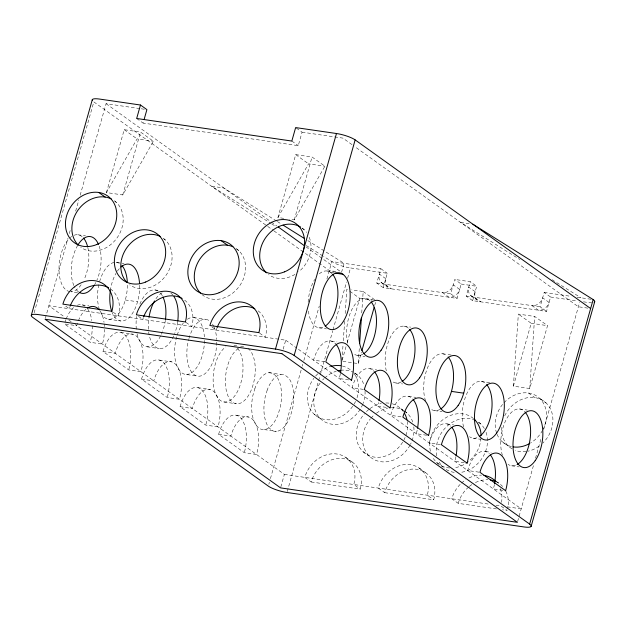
<?xml version="1.0" encoding="UTF-8"?>
<svg xmlns="http://www.w3.org/2000/svg" width="626" height="626" viewBox="0 0 626 626"><rect width="100%" height="100%" fill="white"/><g stroke="black" fill="none" stroke-linecap="round" stroke-linejoin="round"><path stroke-width="0.47" stroke-dasharray="3.13 2.35" d="M341.976 360.24L343.048 344.652M343.314 340.763L344.652 321.279M345.184 313.493L346.859 289.142L349.128 290.769M342.876 361.351L358.244 363.589L359.316 348.001M361.718 312.945L363.19 291.52L351.663 289.838M513.406 386.148L518.351 314.08L534.682 316.459L547.531 325.653L529.737 388.527L513.406 386.148L531.2 323.282L518.351 314.08M529.737 388.527L534.682 316.459M34.148 312.765L93.822 101.897L266.879 225.837M45.33 318.337L67.991 238.256M69.314 233.568L70.378 229.812M75.676 211.095L78.845 199.89M80.167 195.218L106.068 103.681L140.255 108.65M106.428 192.565L124.214 129.692L140.553 132.07L153.393 141.265L122.759 194.944L106.428 192.565L137.063 138.894L153.393 141.265M122.759 194.944L140.553 132.07M296.356 128.087L302.068 132.18L298.25 145.655L143.088 123.087L143.855 120.395M283.688 218.341L277.921 217.504L295.715 154.63L312.045 157.009L324.886 166.211L294.251 219.882L289.447 219.178M294.251 219.882L312.045 157.009M283.171 349.183L285.714 340.2L48.891 305.762L64.791 317.155M268.844 484.227L269.376 482.349M270.432 478.6L301.99 367.079M302.256 366.14L302.788 364.262M303.853 360.513L319.229 306.161M326.921 278.977L331.85 261.558L323.611 256.402M280.816 486.981L284.376 474.414L75.128 324.558M341.561 272.326L344.097 263.343L307.851 240.634M287.248 491.543L318.391 381.484M318.657 380.545L319.988 375.858M320.254 374.919L332.735 330.818M333.001 329.879L346.538 282.021M347.602 278.265L350.521 267.944L387.275 273.288L383.206 287.655L457.113 298.406L461.174 284.032L454.758 279.439L450.689 293.805L457.113 298.406M342.179 360.271L346.162 346.201M347.227 342.445L359.707 298.344L349.879 291.309M383.206 287.655L376.782 283.062L380.851 268.687L331.85 261.558A14.343 3.13 15.8 0 0 350.521 267.944M358.244 363.589L361.429 352.328M374.708 305.41L375.772 301.654M546.529 311.412L540.113 306.81L544.174 292.436L550.598 297.037L546.529 311.412L472.63 300.66L466.206 296.059L470.267 281.692L454.758 279.439M472.63 300.66L476.691 286.293L470.267 281.692M517.639 521.427L533.931 463.843M535.527 458.216L541.365 437.59M543.751 429.154L579.653 302.272M277.921 217.504L308.555 163.832L324.886 166.211M141.202 108.783L145.952 109.48M302.068 132.18L342.899 138.119L353.956 146.038M469.124 223.678L460.642 222.441L519.956 259.594M544.174 292.436L571.256 296.38M577.055 297.217L592.235 299.424M461.174 284.032L476.691 286.293M550.598 297.037L577.681 300.973M583.479 301.818L587.345 302.381A14.343 3.13 15.8 0 0 591.547 302.718M335.904 271.504L329.307 270.542L304.025 252.435M587.806 308.133L578.385 306.763L354.746 146.609M77.968 234.773L85.512 235.869M327.046 270.995L334.581 272.091M330.63 272.459L333.455 272.866M376.782 283.062L450.689 293.805M466.206 296.059L540.113 306.81M116.506 262.364L121.217 263.053M122.156 263.186L124.042 263.468M365.576 298.586L373.119 299.682M359.707 298.344L372.196 300.159M531.2 323.282L547.531 325.653M155.037 289.963L158.808 290.511M404.114 326.185L410.711 327.148M77.428 292.678L70.832 291.724A28.694 14.508 -81.7 0 0 81.239 284.619M318.963 327.805L326.506 328.9M125.31 299.971L137.556 301.755M193.575 317.562L205.821 319.346M442.645 353.784L451.127 355.012M82.288 304.893L88.884 305.848M331.357 341.107L337.015 341.937M108.423 319.182L120.677 320.966M357.501 355.404L365.036 356.499M233.991 345.435L236.816 345.842M240.587 346.389L244.359 346.937M481.183 381.383L489.665 382.611M324.847 361.781L313.54 360.13A28.694 14.508 -81.7 0 1 336.373 344.699M120.818 332.484L133.072 334.268M369.896 368.706L376.492 369.669M146.961 346.781L159.207 348.565M396.031 383.002L402.628 383.957M77.53 323.094A28.694 14.508 -81.7 0 0 76.716 325.692L64.47 323.916L90.16 342.312L102.406 344.089A28.694 14.508 -81.7 0 0 104.495 329.386M348.659 379.904L339.229 378.534A28.694 14.508 -81.7 0 0 340.301 374.019M519.713 408.974L527.256 410.069M268.914 372.728L281.16 374.512M103 351.507L115.254 353.291A28.694 14.508 -81.7 0 1 135.725 335.544A28.694 14.508 -81.7 0 1 140.944 371.688L128.69 369.903L103 351.507A28.694 14.508 -81.7 0 1 123.471 333.768A28.694 14.508 -81.7 0 1 128.69 369.903M363.385 389.372L352.078 387.729A28.694 14.508 -81.7 0 1 374.904 372.298M159.356 360.083L171.602 361.867M408.426 396.305L415.969 397.4M176.689 336.772A28.694 14.508 -81.7 0 0 185.492 374.379L197.746 376.156M434.569 410.601L442.105 411.697M386.25 407.362L377.768 406.125A28.694 14.508 -81.7 0 0 378.652 402.534M141.539 379.106L153.785 380.89A28.694 14.508 -81.7 0 1 174.255 363.143A28.694 14.508 -81.7 0 1 179.474 399.286L167.228 397.502L141.539 379.106A28.694 14.508 -81.7 0 1 162.009 361.358A28.694 14.508 -81.7 0 1 167.228 397.502M400.976 416.838L390.608 415.328A28.694 14.508 -81.7 0 1 413.442 399.897M197.886 387.682L210.14 389.458M446.964 423.904L453.56 424.858M224.03 401.97L236.276 403.754M473.099 438.192L480.643 439.288M426.666 435.234L416.298 433.724A28.694 14.508 -81.7 0 0 417.37 429.209M180.069 406.704L192.323 408.481A28.694 14.508 -81.7 0 1 212.793 390.741A28.694 14.508 -81.7 0 1 218.012 426.885L205.758 425.101L180.069 406.704A28.694 14.508 -81.7 0 1 200.539 388.957A28.694 14.508 -81.7 0 1 205.758 425.101M440.454 444.57L429.146 442.926A28.694 14.508 -81.7 0 1 450.837 426.212M236.425 415.281L248.671 417.057M485.494 451.495L491.152 452.324M264.289 429.6L276.535 431.377M511.638 465.791L519.173 466.886M464.257 462.692L454.836 461.323A28.694 14.508 -81.7 0 0 455.908 456.808M218.607 434.303L230.853 436.079A28.694 14.508 -81.7 0 1 251.323 418.332A28.694 14.508 -81.7 0 1 256.543 454.476L244.296 452.7L218.607 434.303A28.694 14.508 -81.7 0 1 239.077 416.556A28.694 14.508 -81.7 0 1 244.296 452.7M478.984 472.168L467.677 470.517A28.694 14.508 -81.7 0 1 489.368 453.803M502.795 490.291L493.366 488.922A28.694 14.508 -81.7 0 0 494.438 484.407M284.376 474.414L490.213 504.345M495.98 505.182L500.784 505.878L507.209 510.48L502.404 509.783M507.279 506.825L521.2 508.852L297.64 348.745M311.216 481.981L360.208 489.102A28.694 23.952 -54.4 0 0 343.338 458.6A28.694 23.952 -54.4 0 0 311.216 481.981L304.792 477.38A28.694 23.952 -54.4 0 1 336.913 453.999A28.694 23.952 -54.4 0 1 353.792 484.508L360.208 489.102M384.708 492.67L433.708 499.791A28.694 23.952 -54.4 0 0 416.83 469.289A28.694 23.952 -54.4 0 0 384.708 492.67L378.284 488.069A28.694 23.952 -54.4 0 1 410.413 464.688A28.694 23.952 -54.4 0 1 427.284 495.189L433.708 499.791M460.149 484.383A28.694 23.952 -54.4 0 0 451.784 498.758L458.209 503.359L496.637 508.946M552.093 279.72L580.928 297.78M276.543 221.025L223.818 188.003L211.565 186.219L270.886 223.372M277.365 221.541L281.489 224.124M271.707 223.889L275.823 226.471M306.31 245.564L322.789 255.885M291.833 141.053L298.25 145.655M295.715 154.63L308.555 163.832M470.627 295.456L477.051 300.05M380.851 268.687L387.275 273.288M381.203 282.451L387.627 287.044M302.068 228.232L304.213 229.765M539.698 398.41L546.122 403.011M528.469 393.018L534.894 397.62M136.671 118.486L143.088 123.087M106.068 103.681L270.44 221.393M271.23 221.956L276.762 225.916M305.997 246.855L340.771 271.762M363.19 291.52L375.279 300.175M267.67 226.401L273.202 230.36M273.992 230.931L303.234 251.871M124.214 129.692L137.063 138.894M236.644 249.109L238.788 250.643M478.554 422.354L480.698 423.888M501.989 441.518L508.414 446.119M114.957 201.423L116.381 202.448M354.723 373.135L358.291 375.694M163.863 238.929L165.287 239.954M400.773 408.598L403.629 410.64M404.341 411.157L407.197 413.199M496.269 481.347L499.125 483.389M285.714 340.2L296.841 348.173M259.587 333.142L265.299 337.234A28.694 23.952 -54.4 0 0 257.216 310.144M436.565 462.395L442.989 466.996A28.694 23.952 -54.4 0 1 439.131 461.972M419.209 468.099L425.625 472.7M212.018 327.038L216.299 330.105A28.694 23.952 -54.4 0 1 217.167 327.484M186.086 322.46L191.799 326.545A28.694 23.952 -54.4 0 0 183.723 299.455M314.166 414.201L320.59 418.802M363.072 451.706L369.489 456.307M345.709 457.41L352.133 462.011M138.518 316.357L142.798 319.416A28.694 23.952 -54.4 0 1 143.354 317.672M113.306 312.28L118.298 315.856A28.694 23.952 -54.4 0 0 110.223 288.766M65.738 306.177L69.306 308.735A28.694 23.952 -54.4 0 1 69.854 306.983M68.766 319.996L71.153 321.709M505.8 491.097A28.694 23.952 -54.4 0 1 507.655 508.711M458.209 503.359A28.694 23.952 -54.4 0 1 468.608 487.067M469.32 486.472A28.694 23.952 -54.4 0 1 473.843 483.374M475.431 482.536A28.694 23.952 -54.4 0 1 487.897 479.751M495.839 481.55A28.694 23.952 -54.4 0 1 502.655 486.496M478.632 422.167A28.694 23.952 -54.4 0 1 484.555 428.904M486.081 432.308A28.694 23.952 -54.4 0 1 460.822 472.387M454.218 472.387A28.694 23.952 -54.4 0 1 443.646 467.591M436.815 455.822A28.694 23.952 -54.4 0 1 445.9 427.315A28.694 23.952 -54.4 0 1 473.037 419.326M404.388 410.969A28.694 23.952 -54.4 0 1 412.886 422.519M413.809 426.869A28.694 23.952 -54.4 0 1 410.468 444.343M410.038 445.164A28.694 23.952 -54.4 0 1 372.251 458.498A28.694 23.952 -54.4 0 1 370.334 418.904M370.936 418.191A28.694 23.952 -54.4 0 1 374.246 414.897M376.414 413.176A28.694 23.952 -54.4 0 1 387.697 408.089M391.273 407.612A28.694 23.952 -54.4 0 1 403.629 410.492M504.728 415.805A28.694 23.952 -54.4 0 1 544.01 401.258A28.694 23.952 -54.4 0 1 542.742 443.145M539.197 446.135A28.694 23.952 -54.4 0 1 527.914 451.221M526.247 451.51A28.694 23.952 -54.4 0 1 515.214 450.376M511.982 448.819A28.694 23.952 -54.4 0 1 501.849 425.437M354.723 372.986A28.694 23.952 -54.4 0 1 363.98 385.021M365.052 391.094A28.694 23.952 -54.4 0 1 363.072 403.426M362.736 404.294A28.694 23.952 -54.4 0 1 361.132 407.659M360.193 409.279A28.694 23.952 -54.4 0 1 323.345 421.001A28.694 23.952 -54.4 0 1 320.277 382.877M322.656 379.998A28.694 23.952 -54.4 0 1 323.963 378.66M324.644 378.018A28.694 23.952 -54.4 0 1 336.272 371.234M340.466 370.302A28.694 23.952 -54.4 0 1 353.142 372.141M77.248 305.269A28.694 14.508 -81.7 0 1 84.94 306.169M87.828 309.205A28.694 14.508 -81.7 0 1 91.787 320.567M92.225 325.794A28.694 14.508 -81.7 0 1 90.16 342.312M64.994 322.171A28.694 14.508 -81.7 0 1 65.879 319.643M66.199 318.83A28.694 14.508 -81.7 0 1 73.618 307.554M187.37 319.244A28.694 14.508 -81.7 0 1 204.366 336.866M204.467 340.466A28.694 14.508 -81.7 0 1 185.492 374.379M177.213 335.035A28.694 14.508 -81.7 0 1 183.379 322.985M237.606 348.392A28.694 14.508 -81.7 0 1 236.91 392.565A28.694 14.508 -81.7 0 1 214.249 389.552A28.694 14.508 -81.7 0 1 225.908 346.835M160.538 293.203A28.694 14.508 -81.7 0 1 162.557 296.192M165.381 320.285A28.694 14.508 -81.7 0 1 162.737 331.005M162.431 331.843A28.694 14.508 -81.7 0 1 161.43 334.229M160.608 335.951A28.694 14.508 -81.7 0 1 137.031 333.697M136.311 329.229A28.694 14.508 -81.7 0 1 136.617 316.459M139.888 304.087A28.694 14.508 -81.7 0 1 157.768 290.887M127.399 285.268A28.694 14.508 -81.7 0 1 116.467 316.052A28.694 14.508 -81.7 0 1 99.769 310.426M99.44 309.51A28.694 14.508 -81.7 0 1 99.151 283.351M99.62 281.575A28.694 14.508 -81.7 0 1 120.09 263.828M74.111 235.243A28.694 14.508 -81.7 0 1 82.851 237.34M87.898 247.849A28.694 14.508 -81.7 0 1 84.361 279.04M69.893 291.583A28.694 14.508 -81.7 0 1 59.001 269.892A28.694 14.508 -81.7 0 1 68.993 238.811M70.237 237.622A28.694 14.508 -81.7 0 1 71.771 236.448M114.315 200.727A28.694 23.952 -54.4 0 1 116.937 238.044A28.694 23.952 -54.4 0 1 80.746 247.27M163.222 238.232A28.694 23.952 -54.4 0 1 165.843 275.55A28.694 23.952 -54.4 0 1 129.645 284.775M235.979 248.412A28.694 23.952 -54.4 0 1 238.702 287.091A28.694 23.952 -54.4 0 1 201.079 293.743M302.147 228.044A28.694 23.952 -54.4 0 1 306.599 232.473M309.267 237.301A28.694 23.952 -54.4 0 1 298.743 271.762M295.01 274.399A28.694 23.952 -54.4 0 1 268.57 274.587M319.315 273.844A28.694 14.508 -81.7 0 1 332.547 274.227M322.82 327.335A28.694 14.508 -81.7 0 1 308.321 310.253M308.156 302.147A28.694 14.508 -81.7 0 1 314.745 279.415M347.774 343.212A28.694 14.508 -81.7 0 1 352.634 308.109A28.694 14.508 -81.7 0 1 371.077 301.826M362.916 354.206A28.694 14.508 -81.7 0 1 353.917 353.94M386.312 370.811A28.694 14.508 -81.7 0 1 391.172 335.7A28.694 14.508 -81.7 0 1 409.615 329.425M401.454 381.797A28.694 14.508 -81.7 0 1 392.447 381.539M439.984 409.396A28.694 14.508 -81.7 0 1 430.985 409.138M425.578 400.922A28.694 14.508 -81.7 0 1 428.176 366.327A28.694 14.508 -81.7 0 1 446.228 355.247M463.608 426.877A28.694 14.508 -81.7 0 1 467.708 391.876A28.694 14.508 -81.7 0 1 486.066 383.949M476.957 437.723A28.694 14.508 -81.7 0 1 469.516 436.729M502.388 455.313A28.694 14.508 -81.7 0 1 506.332 419.303A28.694 14.508 -81.7 0 1 525.214 412.213M515.495 465.321A28.694 14.508 -81.7 0 1 508.054 464.328M481.011 438.184A28.694 23.952 -54.4 0 1 454.398 467.786M449.64 467.974A28.694 23.952 -54.4 0 1 432.707 457.371M430.391 451.229A28.694 23.952 -54.4 0 1 443.067 419.577A28.694 23.952 -54.4 0 1 473.616 418.684M504.063 402.714A28.694 23.952 -54.4 0 1 537.264 396.43A28.694 23.952 -54.4 0 1 542.969 429.553M542.539 430.375A28.694 23.952 -54.4 0 1 530.496 443.052M511.419 446.565A28.694 23.952 -54.4 0 1 496.934 433.982M496.606 433.09A28.694 23.952 -54.4 0 1 503.437 403.402M392.236 403.778A28.694 23.952 -54.4 0 1 404.177 412.831M407.268 421.423A28.694 23.952 -54.4 0 1 404.044 439.749M402.675 442.183A28.694 23.952 -54.4 0 1 364.872 453.224A28.694 23.952 -54.4 0 1 364.52 413.59M366.445 411.564A28.694 23.952 -54.4 0 1 369.262 409.13M369.989 408.582A28.694 23.952 -54.4 0 1 381.273 403.488M385.812 402.98A28.694 23.952 -54.4 0 1 389.544 403.207M354.253 373.808A28.694 23.952 -54.4 0 1 356.969 397.956M355.552 401.407A28.694 23.952 -54.4 0 1 353.267 405.468M352.735 406.251A28.694 23.952 -54.4 0 1 316.279 415.954A28.694 23.952 -54.4 0 1 313.853 378.276M315.614 376.093A28.694 23.952 -54.4 0 1 318.924 372.799M319.628 372.196A28.694 23.952 -54.4 0 1 329.847 366.633M342.445 366.046A28.694 23.952 -54.4 0 1 351.867 371.093M500.362 488.742A28.694 23.952 -54.4 0 1 501.567 502.334M461.487 483.092A28.694 23.952 -54.4 0 1 465.861 479.712M469.015 477.935A28.694 23.952 -54.4 0 1 481.472 475.157M247.943 348.4A28.694 14.508 -81.7 0 1 249.782 393.206A28.694 14.508 -81.7 0 1 226.221 390.076A28.694 14.508 -81.7 0 1 240.494 347.414M212.472 324.104A28.694 14.508 -81.7 0 1 213.74 326.373M214.123 327.226A28.694 14.508 -81.7 0 1 216.666 339.535M216.721 342.242A28.694 14.508 -81.7 0 1 197.972 376.187A28.694 14.508 -81.7 0 1 188.7 339.433M188.935 338.549A28.694 14.508 -81.7 0 1 209.405 320.809M170.875 293.211A28.694 14.508 -81.7 0 1 172.792 294.979M177.627 322.061A28.694 14.508 -81.7 0 1 174.677 333.627M173.684 336.013A28.694 14.508 -81.7 0 1 158.511 348.432A28.694 14.508 -81.7 0 1 148.479 330.145M148.417 329.26A28.694 14.508 -81.7 0 1 148.871 318.243M155.937 298.712A28.694 14.508 -81.7 0 1 163.425 292.217M139.629 285.245A28.694 14.508 -81.7 0 1 129.183 317.398A28.694 14.508 -81.7 0 1 112.015 312.202M110.332 290.644A28.694 14.508 -81.7 0 1 115.99 273.351M117.398 271.121A28.694 14.508 -81.7 0 1 121.021 266.997M99.205 246.221A28.694 14.508 -81.7 0 1 96.952 280.041M95.786 282.537A28.694 14.508 -81.7 0 1 94.902 284.165M78.555 291.904A28.694 14.508 -81.7 0 1 74.22 286.332M73.837 285.487A28.694 14.508 -81.7 0 1 77.921 244.977M100.082 310.989A28.694 14.508 -81.7 0 1 104.033 322.343M104.245 324.041A28.694 14.508 -81.7 0 1 104.448 326.678M78.453 320.614A28.694 14.508 -81.7 0 1 85.872 309.338M254.978 388.206L252.943 395.209A28.694 14.508 -81.7 0 0 257.216 426.517L260.549 429.006A28.694 14.508 -81.7 0 0 278.226 414.115L280.26 407.111A28.694 14.508 -81.7 0 0 275.98 375.811L272.654 373.323A28.694 14.508 -81.7 0 0 254.978 388.206M267.224 389.99L265.197 396.994A28.694 14.508 -81.7 0 0 269.47 428.301L272.795 430.79A28.694 14.508 -81.7 0 0 290.472 415.899L292.506 408.895A28.694 14.508 -81.7 0 0 288.234 377.588L284.9 375.099A28.694 14.508 -81.7 0 0 267.224 389.99M549.072 302.428L542.648 297.827A9.562 7.981 -54.4 0 1 531.943 305.621L538.368 310.222A9.562 7.981 -54.4 0 0 549.072 302.428M475.165 291.677L468.749 287.084A9.562 7.981 -54.4 0 0 474.367 297.248L480.791 301.849A9.562 7.981 -54.4 0 1 475.165 291.677M459.648 289.423L453.232 284.822A9.562 7.981 -54.4 0 1 442.519 292.616L448.944 297.217A9.562 7.981 -54.4 0 0 459.648 289.423M385.749 278.68L379.325 274.078A9.562 7.981 -54.4 0 0 384.951 284.243L391.367 288.844A9.562 7.981 -54.4 0 1 385.749 278.68"/><path stroke-width="0.94" d="M359.653 343.134L361.39 317.812M31.323 315.199L92.319 99.644M92.296 100.27A14.343 3.13 15.8 0 1 99.651 99.08L140.482 105.019L136.671 118.486L291.833 141.053L295.644 127.579L336.475 133.518A14.343 3.13 15.8 0 1 355.145 139.895L590.631 308.548M144.105 119.496L146.907 109.613L140.482 105.019M472.888 224.225L593.174 299.564L529.635 524.103A14.343 3.13 15.8 0 1 523.805 526.92L286.982 492.482A14.343 3.13 15.8 0 1 268.311 486.105L32.826 317.452A14.343 3.13 15.8 0 1 38.655 314.635L275.479 349.073L336.475 133.518M529.635 524.103L294.15 355.458L355.145 139.895M361.961 350.45L374.176 307.288M531.138 526.356L594.677 301.818M335.34 273.139L342.876 274.235A28.694 14.508 -81.7 0 1 342.563 322.617A28.694 14.508 -81.7 0 1 320.316 306.685A28.694 14.508 -81.7 0 1 342.876 274.235M451.456 391.391L463.702 393.167M283.132 225.157L304.557 238.576M278.343 227.05L304.416 245.728M221.135 240.65L227.559 245.251M98.736 192.456L105.152 197.057M275.479 349.073A14.343 3.13 15.8 0 1 294.15 355.458M593.174 299.564A14.343 3.13 15.8 0 1 594.129 302.295M490.33 479.97A28.694 23.952 -54.4 0 1 494.963 481.183M473.898 419.631A28.694 23.952 -54.4 0 1 475.549 420.336M337.954 370.772A28.694 23.952 -54.4 0 1 340.466 370.302M162.956 296.998A28.694 14.508 -81.7 0 1 165.499 319.362M122.007 265.604A28.694 14.508 -81.7 0 1 127.344 282.561M83.469 238.005A28.694 14.508 -81.7 0 1 87.695 246.957M78.047 244.922A28.694 23.952 -54.4 0 1 78.125 209.96A28.694 23.952 -54.4 0 1 111.24 198.896M126.953 282.428A28.694 23.952 -54.4 0 1 127.031 247.466A28.694 23.952 -54.4 0 1 160.139 236.401M200.445 293.117A28.694 23.952 -54.4 0 1 200.218 258.593A28.694 23.952 -54.4 0 1 232.825 246.714M70.167 306.106A28.694 23.952 -54.4 0 1 108.627 287.772M143.667 316.795A28.694 23.952 -54.4 0 1 182.127 298.461M217.167 327.484A28.694 23.952 -54.4 0 1 254.782 308.704M266.504 272.866A28.694 23.952 -54.4 0 1 266.269 236.847A28.694 23.952 -54.4 0 1 300.644 227.058M332.547 274.227A28.694 14.508 -81.7 0 1 337.383 301.309A28.694 14.508 -81.7 0 1 325.168 326.13M371.077 301.826A28.694 14.508 -81.7 0 1 375.921 328.908A28.694 14.508 -81.7 0 1 363.698 353.721M409.615 329.425A28.694 14.508 -81.7 0 1 414.451 356.507A28.694 14.508 -81.7 0 1 402.236 381.32M448.146 357.016A28.694 14.508 -81.7 0 1 452.989 384.098A28.694 14.508 -81.7 0 1 440.767 408.919M413.442 399.897A28.694 14.508 -81.7 0 1 417.542 428.294M374.904 372.298A28.694 14.508 -81.7 0 1 379.004 400.695M336.373 344.699A28.694 14.508 -81.7 0 1 340.474 373.096M486.684 384.614A28.694 14.508 -81.7 0 1 491.52 411.697A28.694 14.508 -81.7 0 1 479.305 436.518M525.214 412.213A28.694 14.508 -81.7 0 1 529.948 440.039A28.694 14.508 -81.7 0 1 517.053 464.594M451.972 427.488A28.694 14.508 -81.7 0 1 456.072 455.892M490.51 455.086A28.694 14.508 -81.7 0 1 494.61 483.483M474.273 419.287A28.694 23.952 -54.4 0 1 481.073 435.563M529.713 443.505A28.694 23.952 -54.4 0 1 513.218 446.909M404.639 413.614A28.694 23.952 -54.4 0 1 406.955 419.764M330.685 366.39A28.694 23.952 -54.4 0 1 340.646 365.701M483.906 475.377A28.694 23.952 -54.4 0 1 495.589 481.206M173.934 296.505A28.694 14.508 -81.7 0 1 177.753 321.138M149.004 317.319A28.694 14.508 -81.7 0 1 154.528 300.942M121.021 266.997A28.694 14.508 -81.7 0 1 139.543 283.453M111.686 311.294A28.694 14.508 -81.7 0 1 110.332 290.644M77.921 244.977A28.694 14.508 -81.7 0 1 98.517 244.43M94.44 284.947A28.694 14.508 -81.7 0 1 79.408 292.444M87.304 308.227A28.694 14.508 -81.7 0 1 98.994 309.588M111.882 311.255L62.882 304.134A28.694 23.952 -54.4 0 1 95.003 280.753A28.694 23.952 -54.4 0 1 111.882 311.255M185.374 321.944L136.382 314.823A28.694 23.952 -54.4 0 1 168.504 291.442A28.694 23.952 -54.4 0 1 185.374 321.944M258.874 332.633L209.874 325.512A28.694 23.952 -54.4 0 1 241.996 302.123A28.694 23.952 -54.4 0 1 258.874 332.633M281.903 353.674L45.072 319.237L280.565 487.881L517.389 522.319L281.903 353.674M351.483 380.311L325.794 361.914A28.694 14.508 -81.7 0 1 346.264 344.167A28.694 14.508 -81.7 0 1 351.483 380.311M390.014 407.909L364.324 389.513A28.694 14.508 -81.7 0 1 384.794 371.766A28.694 14.508 -81.7 0 1 390.014 407.909M428.552 435.508L402.862 417.112A28.694 14.508 -81.7 0 1 423.332 399.365A28.694 14.508 -81.7 0 1 428.552 435.508M467.082 463.107L441.393 444.703A28.694 14.508 -81.7 0 1 461.863 426.963A28.694 14.508 -81.7 0 1 467.082 463.107M505.62 490.698L479.931 472.301A28.694 14.508 -81.7 0 1 500.401 454.554A28.694 14.508 -81.7 0 1 505.62 490.698M145.662 282.021A28.694 23.952 -54.4 0 0 158.863 235.353A28.694 23.952 -54.4 0 0 115.513 253.342A28.694 23.952 -54.4 0 0 145.662 282.021M219.155 292.71A28.694 23.952 -54.4 0 0 232.363 246.041A28.694 23.952 -54.4 0 0 189.013 264.031A28.694 23.952 -54.4 0 0 219.155 292.71M96.756 244.516A28.694 23.952 -54.4 0 0 109.965 197.847A28.694 23.952 -54.4 0 0 66.606 215.837A28.694 23.952 -54.4 0 0 96.756 244.516M284.58 271.833A28.694 23.952 -54.4 0 0 297.788 225.164A28.694 23.952 -54.4 0 0 254.438 243.154A28.694 23.952 -54.4 0 0 284.58 271.833M419.631 377.814A28.694 14.508 -81.7 0 0 419.944 329.433A28.694 14.508 -81.7 0 0 397.385 361.883A28.694 14.508 -81.7 0 0 419.631 377.814M458.169 405.413A28.694 14.508 -81.7 0 0 458.482 357.023A28.694 14.508 -81.7 0 0 435.923 389.474A28.694 14.508 -81.7 0 0 458.169 405.413M496.7 433.004A28.694 14.508 -81.7 0 0 497.013 384.622A28.694 14.508 -81.7 0 0 474.453 417.072A28.694 14.508 -81.7 0 0 496.7 433.004M381.101 350.216A28.694 14.508 -81.7 0 0 381.414 301.834A28.694 14.508 -81.7 0 0 358.855 334.284A28.694 14.508 -81.7 0 0 381.101 350.216M535.238 460.603A28.694 14.508 -81.7 0 0 535.551 412.221A28.694 14.508 -81.7 0 0 512.991 444.671A28.694 14.508 -81.7 0 0 535.238 460.603"/></g></svg>
